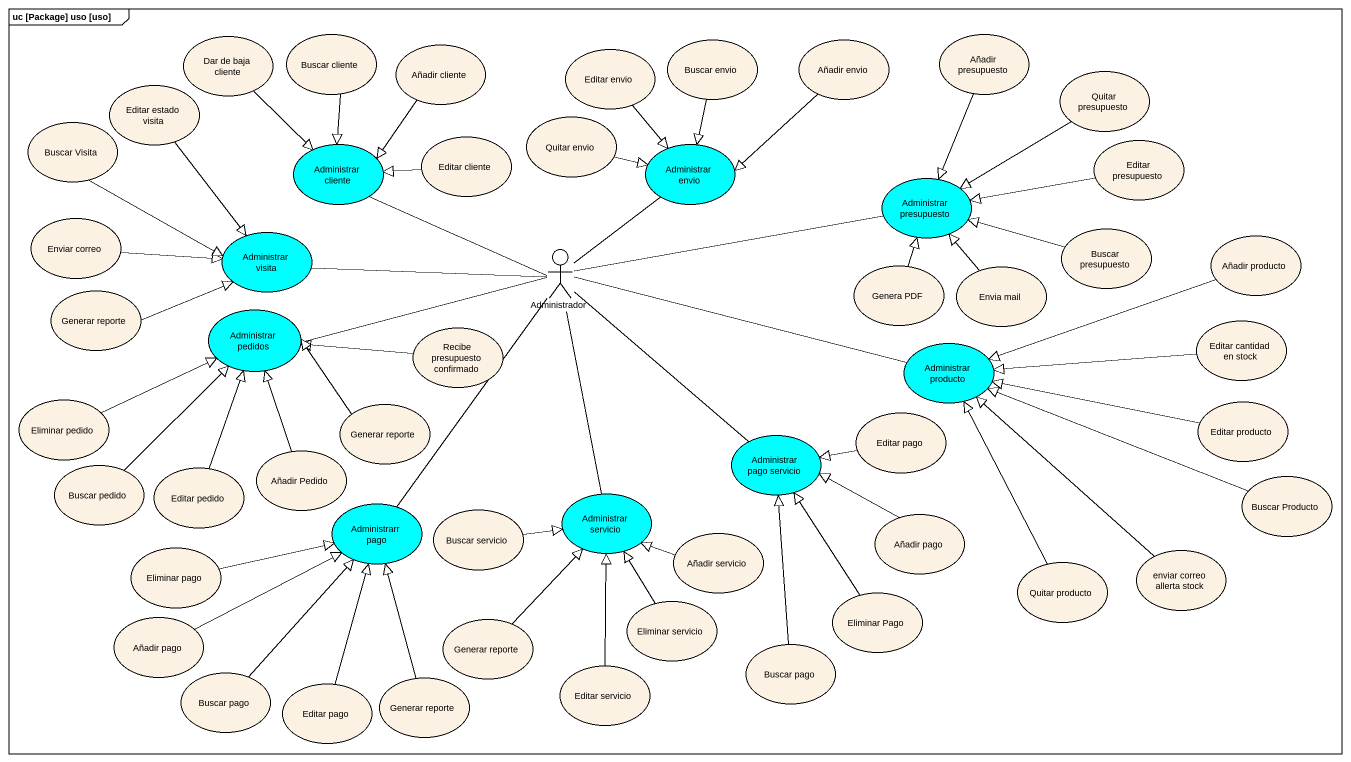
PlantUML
@startuml
mainframe uc [Package] uso [uso]
usecase "Dar de baja cliente" as Dar_de_baja_cliente
usecase "Buscar cliente" as Buscar_cliente
usecase "Añadir cliente" as Añadir_cliente
usecase "Editar envio" as Editar_envio
usecase "Buscar envio" as Buscar_envio
usecase "Añadir envio" as Añadir_envio
usecase "Añadir presupuesto" as Añadir_presupuesto
usecase "Editar estado visita" as Editar_estado_visita
usecase "Quitar presupuesto" as Quitar_presupuesto
usecase "Buscar Visita" as Buscar_Visita
usecase "Quitar envio" as Quitar_envio
usecase "Administrar cliente" as Administrar_cliente #00FFFF
usecase "Editar cliente" as Editar_cliente
usecase "Administrar envio" as Administrar_envio #00FFFF
usecase "Editar presupuesto" as Editar_presupuesto
usecase "Administrar presupuesto" as Administrar_presupuesto #00FFFF
usecase "Enviar correo" as Enviar_correo
usecase "Administrar visita" as Administrar_visita #00FFFF
usecase "Buscar presupuesto" as Buscar_presupuesto
usecase "Añadir producto" as Añadir_producto
actor Administrador
usecase "Genera PDF" as Genera_PDF
usecase "Envia mail" as Envia_mail
usecase "Generar reporte" as Generar_reporte
usecase "Administrar pedidos" as Administrar_pedidos #00FFFF
usecase "Editar cantidad en stock" as Editar_cantidad_en_stock
usecase "Recibe presupuesto confirmado" as Recibe_presupuesto
usecase "Administrar producto" as Administrar_producto #00FFFF
usecase "Eliminar pedido" as Eliminar_pedido
usecase "Editar producto" as Editar_producto
usecase "Generar reporte" as Generar_reporte_2
usecase "Administrar pago servicio" as Administrar_pago_servicio #00FFFF
usecase "Editar pago" as Editar_pago
usecase "Buscar pedido" as Buscar_pedido
usecase "Editar pedido" as Editar_pedido
usecase "Añadir Pedido" as Añadir_Pedido
usecase "Buscar Producto" as Buscar_Producto
usecase "Administrarr pago" as Administrarr_pago #00FFFF
usecase "Buscar servicio" as Buscar_servicio
usecase "Administrar servicio" as Administrar_servicio #00FFFF
usecase "Añadir pago" as Añadir_pago
usecase "Eliminar pago" as Eliminar_pago
usecase "Añadir servicio" as Añadir_servicio
usecase "enviar correo allerta stock" as enviar_correo_allerta_stock
usecase "Eliminar Pago" as Eliminar_Pago
usecase "Quitar producto" as Quitar_producto
usecase "Añadir pago" as Añadir_pago_2
usecase "Generar reporte" as Generar_reporte_3
usecase "Eliminar servicio" as Eliminar_servicio
usecase "Buscar pago" as Buscar_pago
usecase "Editar servicio" as Editar_servicio
usecase "Buscar pago" as Buscar_pago_2
usecase "Editar pago" as Editar_pago_2
usecase "Generar reporte" as Generar_reporte_4
Dar_de_baja_cliente --|> Administrar_cliente
Buscar_cliente --|> Administrar_cliente
Añadir_cliente --|> Administrar_cliente
Editar_envio --|> Administrar_envio
Buscar_envio --|> Administrar_envio
Añadir_envio --|> Administrar_envio
Añadir_presupuesto --|> Administrar_presupuesto
Editar_estado_visita --|> Administrar_visita
Quitar_presupuesto -left-|> Administrar_presupuesto
Buscar_Visita -right-|> Administrar_visita
Quitar_envio -right-|> Administrar_envio
Editar_cliente -left-|> Administrar_cliente
Editar_presupuesto -left-|> Administrar_presupuesto
Enviar_correo -right-|> Administrar_visita
Buscar_presupuesto -left-|> Administrar_presupuesto
Añadir_producto -left-|> Administrar_producto
Administrador -left- Administrar_cliente
Administrador -up- Administrar_envio
Administrador -right- Administrar_presupuesto
Administrador -left- Administrar_visita
Administrador -left- Administrar_pedidos
Administrador -right- Administrar_producto
Administrador -- Administrar_pago_servicio
Administrador -- Administrarr_pago
Administrador -- Administrar_servicio
Genera_PDF -up-|> Administrar_presupuesto
Envia_mail -up-|> Administrar_presupuesto
Generar_reporte -right-|> Administrar_visita
Editar_cantidad_en_stock -left-|> Administrar_producto
Recibe_presupuesto -left-|> Administrar_pedidos
Eliminar_pedido -right-|> Administrar_pedidos
Editar_producto -left-|> Administrar_producto
Generar_reporte_2 -up-|> Administrar_pedidos
Editar_pago -left-|> Administrar_pago_servicio
Buscar_pedido -up-|> Administrar_pedidos
Editar_pedido -up-|> Administrar_pedidos
Añadir_Pedido -up-|> Administrar_pedidos
Buscar_Producto -left-|> Administrar_producto
Buscar_Producto -left-|> Administrar_producto
Buscar_servicio -right-|> Administrar_servicio
Añadir_pago -left-|> Administrar_pago_servicio
Eliminar_pago -right-|> Administrarr_pago
Añadir_servicio -left-|> Administrar_servicio
enviar_correo_allerta_stock -up-|> Administrar_producto
Eliminar_Pago -up-|> Administrar_pago_servicio
Quitar_producto -up-|> Administrar_producto
Añadir_pago_2 -right-|> Administrarr_pago
Generar_reporte_3 -up-|> Administrar_servicio
Eliminar_servicio -up-|> Administrar_servicio
Buscar_pago -up-|> Administrarr_pago
Editar_servicio -up-|> Administrar_servicio
Buscar_pago_2 -up-|> Administrar_pago_servicio
Editar_pago_2 -up-|> Administrarr_pago
Generar_reporte_4 -up-|> Administrarr_pago
@enduml
